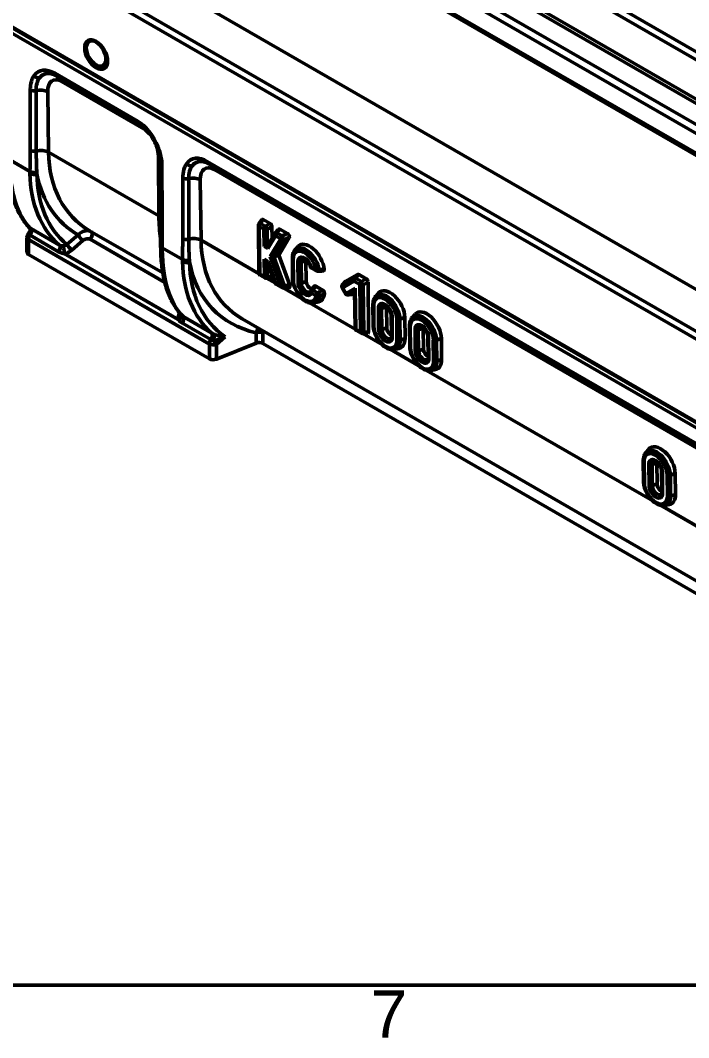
# Model space of a CAD drawing. Header units: millimetres. Extents: x 0 to 1485, y 0 to 1050.
# Drawn here: x 210.7 to 334.6, y 15.3 to 203.9 of the extents above; entities that cross this region are included whole.
import ezdxf

# ---------------------------------------------------------------- set-up
doc = ezdxf.new("R2010")
doc.units = ezdxf.units.MM
doc.header["$LTSCALE"] = 2.5
doc.layers.get('0').update_dxf_attribs({"lineweight": 50})
for name, color, linetype, lineweight in [('Rahmen_0', 7, 'Continuous', 50), ('Rahmen_2', 7, 'Continuous', 50), ('Sichtbar (ISO)', 7, 'Continuous', 50), ('Sichtbar schmal (ISO)', 7, 'Continuous', 50)]:
    doc.layers.add(name, color=color, linetype=linetype, lineweight=lineweight)
doc.styles.add('Aktuell-DINNach Layer', font='arial.ttf')

# ---------------------------------------------------------------- blocks, each defined once
blk = doc.blocks.new('Ränder Standardrahmen')
at = {"layer": 'Rahmen_0', "flags": 128}
blk.add_lwpolyline([(10, 10), (10, 410), (584, 410), (584, 10), (10, 10)], dxfattribs=at)
at = {"layer": 'Rahmen_2', "insert": (110.259, 6.1), "char_height": 3.5, "attachment_point": 7, "style": 'Aktuell-DINNach Layer'}
blk.add_mtext('7', dxfattribs=at)

msp = doc.modelspace()

# ---------------------------------------------------------------- linework, layer by layer
at = {"layer": 'Sichtbar (ISO)'}
for p, q in [((447.173, 133.942), (93.973, 337.862)), ((88.825, 322.005), (442.025, 118.085)), ((49.071, 311.938), (402.271, 108.018)), ((47.989, 294.62), (401.543, 90.496)), ((48.27, 295.445), (401.47, 91.525)), ((181.782, 267.928), (343.128, 174.774)), ((223.195, 199.754), (223.437, 200.096)), ((225.472, 195.456), (226.158, 195.06)), ((225.676, 195.455), (226.094, 195.494)), ((217.302, 193.665), (232.644, 184.807)), ((245.586, 177.335), (359.923, 111.322)), ((254.937, 166.212), (255.473, 166.989)), ((255.767, 167.01), (257.015, 166.289)), ((212.116, 164.244), (212.548, 164.883)), ((223.564, 164.93), (237.132, 157.097)), ((254.947, 157.137), (254.848, 165.922)), ((256.604, 162.221), (257.935, 164.444)), ((257.361, 165.7), (257.386, 163.526)), ((257.981, 164.508), (258.574, 165.215)), ((258.857, 165.226), (260.265, 164.413)), ((211.944, 160.938), (211.944, 163.684)), ((256.5, 162.354), (256.784, 162.521)), ((260.574, 163.666), (258.616, 160.396)), ((245.78, 141.164), (212.237, 160.53)), ((258.616, 160.396), (257.696, 160.101)), ((258.616, 160.396), (260.673, 154.808)), ((261.625, 161.341), (262.173, 161.971)), ((256.564, 159.112), (256.278, 159.277)), ((257.993, 155.228), (256.561, 159.119)), ((261.198, 155.958), (261.155, 159.851)), ((263.67, 159.412), (263.714, 155.518)), ((256.067, 156.207), (255.197, 156.709)), ((257.463, 156.67), (257.465, 156.481)), ((265.623, 157.459), (264.724, 157.979)), ((270.923, 155.5), (273.214, 156.823)), ((273.454, 156.798), (274.835, 156.001)), ((256.368, 156.143), (257.304, 156.238)), ((259.194, 154.402), (258.213, 154.968)), ((270.872, 155.456), (270.423, 154.869)), ((275.18, 155.412), (275.284, 146.193)), ((259.454, 154.335), (260.548, 154.358)), ((265.493, 154.625), (266.754, 153.897)), ((271.012, 153.251), (270.389, 154.312)), ((271.521, 153.01), (272.247, 153.124)), ((272.693, 153.367), (272.306, 153.144)), ((272.766, 146.849), (272.688, 153.813)), ((276.559, 152.718), (277.107, 153.348)), ((265.172, 151.532), (265.988, 151.709)), ((276.132, 147.335), (276.089, 151.229)), ((278.604, 150.79), (278.648, 146.896)), ((279.483, 149.269), (279.527, 145.376)), ((283.347, 148.799), (283.895, 149.429)), ((251.848, 148.6), (361.762, 85.141)), ((281.999, 148.83), (282.042, 144.937)), ((282.921, 143.416), (282.877, 147.31)), ((273.886, 145.919), (273.016, 146.422)), ((274.187, 145.855), (275.123, 145.951)), ((285.393, 146.871), (285.436, 142.977)), ((286.271, 145.35), (286.315, 141.457)), ((254.42, 144.074), (247.061, 141.099)), ((255.701, 144.009), (361.216, 83.09)), ((288.787, 144.911), (288.831, 141.017)), ((280.106, 142.909), (280.922, 143.087)), ((286.894, 138.99), (287.71, 139.168)), ((326.691, 123.775), (327.239, 124.405)), ((326.264, 118.392), (326.221, 122.285)), ((328.736, 121.846), (328.78, 117.953)), ((329.615, 120.326), (329.658, 116.432)), ((332.13, 119.887), (332.174, 115.993)), ((330.238, 113.966), (331.054, 114.143))]:
    msp.add_line(p, q, dxfattribs=at)
for centre, radius, start, end in [((255.348, 165.928), 0.5, 145.35455, 180.64314), ((212.944, 163.684), 1, 145.92269, 180), ((258.364, 164.187), 0.5, 139.99449, 149.08831), ((255.447, 157.142), 0.5, 180.64314, 240), ((264.974, 158.412), 0.5, 194.94357, 240), ((265.873, 157.892), 0.5, 240, 274.15255), ((256.317, 156.64), 0.5, 240, 275.84249), ((258.463, 155.401), 0.5, 200.21188, 240), ((270.82, 154.565), 0.5, 142.5572, 210.42736), ((259.444, 154.835), 0.5, 240, 271.18874), ((265.028, 153.57), 0.5, 141.40772, 160.58079), ((271.444, 153.504), 0.5, 210.42736, 278.90665), ((273.266, 146.855), 0.5, 180.64314, 240), ((274.136, 146.352), 0.5, 240, 275.84249)]:
    msp.add_arc(centre, radius, start, end, dxfattribs=at)
for centre, major_axis in [((224.766, 197.591), (-1.5, 2.598)), ((224.766, 197.795), (1.284, -2.224))]:
    msp.add_ellipse(centre, major_axis=major_axis, ratio=0.5773503, dxfattribs=at)
for centre, major_axis, ratio, start_param, end_param in [((225.12, 197.795), (-1.5, 2.598), 0.5773503, 0.1181257, 0.6228984), ((225.12, 197.999), (-1.375, 2.382), 0.5773503, 0.070991, 0.2602952), ((225.12, 197.795), (1.5, -2.598), 0.5773503, 5.0167858, 6.1650597), ((225.12, 197.999), (1.375, -2.382), 0.5773503, 6.0228901, 6.6069854), ((255.796, 166.576), (-0.272, 0.46), 0.5328932, 5.5257003, 6.524146), ((256.996, 165.884), (0.255, -0.43), 0.6094065, 0.8116151, 2.3153739), ((258.877, 164.798), (-0.259, 0.454), 0.5465665, 5.532279, 6.4831895), ((260.229, 164.017), (0.282, -0.418), 0.6300461, 0.2869277, 2.2297039), ((256.254, 162.213), (0.497, 0.291), 0.005576, 3.9172907, 5.2262877), ((264.402, 158.99), (-1.919, 3.24), 0.5698676, 4.0173414, 6.4700922), ((212.944, 160.938), (-1, 0), 0.5773503, 0, 0.7853982), ((247.515, 177.739), (6.359, 28.775), 0.3026152, 2.209209, 2.2244255), ((256.944, 161.815), (-0.145, 0.56), 0.6955201, 0.6002747, 1.7687976), ((256.281, 159.852), (0.357, -0.61), 0.5810557, 4.7155667, 5.488087), ((256.971, 159.454), (0.406, 0.342), 0.1976041, 2.4404593, 3.0702057), ((257.403, 160.377), (0.532, -0.05), 0.5772522, 4.0407273, 5.3497242), ((264.402, 158.99), (0.527, -0.89), 0.5698676, 3.768064, 3.9206343), ((273.469, 156.372), (-0.253, 0.451), 0.5535958, 5.5325448, 6.2897961), ((257.099, 156.72), (0.272, -0.46), 0.5328932, 6.0422246, 7.0294591), ((260.332, 154.853), (0.303, -0.471), 0.5116072, 5.9786567, 7.4438331), ((264.445, 155.096), (0.527, -0.89), 0.5698676, 3.9206343, 6.0842282), ((271.202, 155.064), (-0.289, 0.431), 0.5668875, 6.2449661, 6.4727883), ((274.815, 155.596), (0.255, -0.43), 0.6094065, 0.8116151, 2.3153739), ((264.445, 155.096), (1.919, -3.24), 0.5698676, 6.0962784, 6.9655199), ((272.061, 153.601), (-0.238, 0.46), 0.5678477, 2.9538552, 3.1672875), ((273.18, 154.506), (0.453, 0.795), 0.2413712, 1.9713394, 2.7502152), ((279.336, 150.368), (-1.919, 3.24), 0.5698676, 3.9206343, 6.4700922), ((279.336, 150.368), (0.527, -0.89), 0.5698676, 3.768064, 3.9206343), ((286.124, 146.448), (-1.919, 3.24), 0.5698676, 3.9206343, 6.4700922), ((274.918, 146.432), (0.272, -0.46), 0.5328932, 6.0422246, 7.0294591), ((279.379, 146.474), (0.527, -0.89), 0.5698676, 3.9206343, 5.6782398), ((286.124, 146.448), (0.527, -0.89), 0.5698676, 3.768064, 3.9206343), ((254.994, 143.601), (1, 0), 0.5773503, 0.7853982, 2.1816616), ((279.379, 146.474), (1.919, -3.24), 0.5698676, 6.0962784, 7.0622269), ((286.168, 142.555), (0.527, -0.89), 0.5698676, 3.9206343, 5.6782398), ((246.487, 141.572), (1, 0), 0.5773503, 3.9269908, 5.3232542), ((286.168, 142.555), (1.919, -3.24), 0.5698676, 6.0962784, 7.0622269), ((329.467, 121.424), (-1.919, 3.24), 0.5698676, 3.9206343, 6.4700922), ((329.467, 121.424), (0.527, -0.89), 0.5698676, 3.768064, 3.9206343), ((329.511, 117.53), (0.527, -0.89), 0.5698676, 3.9206343, 5.6782398), ((329.511, 117.53), (1.919, -3.24), 0.5698676, 6.0962784, 7.0622269)]:
    msp.add_ellipse(centre, major_axis=major_axis, ratio=ratio, start_param=start_param, end_param=end_param, dxfattribs=at)
for points, knots in [([(217.302, 193.665), (217.22, 193.712), (217.139, 193.756), (216.98, 193.835), (216.902, 193.871), (216.749, 193.934), (216.675, 193.962), (216.53, 194.011), (216.46, 194.032), (216.323, 194.066), (216.258, 194.079), (216.194, 194.09)], [-0.25573478, -0.25573478, -0.25573478, -0.25573478, -0.19627811, -0.19627811, -0.13682144, -0.13682144, -0.07736477, -0.07736477, -0.0179081, -0.0179081, 0.04154857, 0.04154857, 0.04154857, 0.04154857]), ([(236.032, 180.487), (235.881, 180.871), (235.708, 181.246), (235.325, 181.966), (235.115, 182.311), (234.665, 182.957), (234.427, 183.258), (233.932, 183.805), (233.676, 184.051), (233.16, 184.478), (232.899, 184.66), (232.644, 184.807)], [-0.66686581, -0.66686581, -0.66686581, -0.66686581, -0.48234569, -0.48234569, -0.29782557, -0.29782557, -0.11330546, -0.11330546, 0.07121466, 0.07121466, 0.25573478, 0.25573478, 0.25573478, 0.25573478]), ([(236.676, 177.349), (236.675, 177.535), (236.667, 177.729), (236.633, 178.127), (236.608, 178.33), (236.54, 178.747), (236.497, 178.96), (236.394, 179.392), (236.334, 179.611), (236.196, 180.049), (236.118, 180.269), (236.032, 180.487)], [0, 0, 0, 0, 0.15784112, 0.15784112, 0.31568224, 0.31568224, 0.47352337, 0.47352337, 0.63136449, 0.63136449, 0.78920561, 0.78920561, 0.78920561, 0.78920561]), ([(212.493, 165.41), (211.964, 165.937), (211.487, 166.541), (210.636, 167.885), (210.263, 168.625), (209.621, 170.227), (209.353, 171.089), (208.918, 172.922), (208.753, 173.892), (208.525, 175.929), (208.463, 176.994), (208.451, 178.099)], [-0.65617586, -0.65617586, -0.65617586, -0.65617586, -0.52779752, -0.52779752, -0.39941918, -0.39941918, -0.27104085, -0.27104085, -0.14266251, -0.14266251, -0.01428418, -0.01428418, -0.01428418, -0.01428418]), ([(245.586, 177.335), (245.504, 177.382), (245.423, 177.426), (245.264, 177.505), (245.186, 177.541), (245.033, 177.604), (244.959, 177.633), (244.814, 177.681), (244.744, 177.702), (244.608, 177.736), (244.542, 177.75), (244.479, 177.76)], [-0.25573478, -0.25573478, -0.25573478, -0.25573478, -0.19627811, -0.19627811, -0.13682144, -0.13682144, -0.07736477, -0.07736477, -0.0179081, -0.0179081, 0.04154857, 0.04154857, 0.04154857, 0.04154857]), ([(236.703, 166.102), (236.701, 166.86), (236.7, 167.617), (236.697, 169.128), (236.695, 169.882), (236.691, 171.385), (236.69, 172.135), (236.686, 173.631), (236.684, 174.377), (236.68, 175.866), (236.678, 176.608), (236.676, 177.349)], [-1.22733541, -1.22733541, -1.22733541, -1.22733541, -1.214640797, -1.214640797, -1.201946183, -1.201946183, -1.18925157, -1.18925157, -1.176556957, -1.176556957, -1.163862343, -1.163862343, -1.163862343, -1.163862343]), ([(236.733, 162.136), (236.732, 162.398), (236.73, 162.66), (236.726, 163.187), (236.723, 163.451), (236.718, 163.98), (236.715, 164.245), (236.71, 164.775), (236.708, 165.041), (236.705, 165.571), (236.704, 165.837), (236.703, 166.102)], [0, 0, 0, 0, 0.19335927, 0.19335927, 0.38671854, 0.38671854, 0.58007781, 0.58007781, 0.77343708, 0.77343708, 0.96679635, 0.96679635, 0.96679635, 0.96679635]), ([(212.576, 165.255), (212.569, 165.277), (212.562, 165.295), (212.548, 165.328), (212.541, 165.342), (212.527, 165.366), (212.521, 165.375), (212.51, 165.391), (212.505, 165.397), (212.497, 165.406), (212.495, 165.409), (212.493, 165.41)], [-0.2011594, -0.2011594, -0.2011594, -0.2011594, -0.17843533, -0.17843533, -0.15571127, -0.15571127, -0.1329872, -0.1329872, -0.11026314, -0.11026314, -0.08753907, -0.08753907, -0.08753907, -0.08753907]), ([(212.548, 164.883), (212.549, 164.885), (212.553, 164.891), (212.564, 164.913), (212.571, 164.929), (212.585, 164.973), (212.592, 165.001), (212.6, 165.065), (212.602, 165.103), (212.595, 165.179), (212.587, 165.219), (212.576, 165.255)], [-0.44591651, -0.44591651, -0.44591651, -0.44591651, -0.39759491, -0.39759491, -0.3492733, -0.3492733, -0.30095169, -0.30095169, -0.25263009, -0.25263009, -0.20430848, -0.20430848, -0.20430848, -0.20430848]), ([(240.754, 149.103), (240.229, 149.631), (239.753, 150.235), (238.908, 151.578), (238.537, 152.318), (237.899, 153.917), (237.632, 154.777), (237.2, 156.606), (237.036, 157.574), (236.809, 159.605), (236.747, 160.667), (236.736, 161.769)], [-0.65428934, -0.65428934, -0.65428934, -0.65428934, -0.5262883, -0.5262883, -0.39828727, -0.39828727, -0.27028624, -0.27028624, -0.14228521, -0.14228521, -0.01428418, -0.01428418, -0.01428418, -0.01428418]), ([(261.155, 159.851), (261.153, 159.965), (261.158, 160.077), (261.18, 160.296), (261.196, 160.403), (261.244, 160.611), (261.274, 160.712), (261.349, 160.908), (261.394, 161.001), (261.498, 161.179), (261.558, 161.263), (261.625, 161.341)], [3.14159265, 3.14159265, 3.14159265, 3.14159265, 3.2600196, 3.2600196, 3.37844654, 3.37844654, 3.49687348, 3.49687348, 3.61530043, 3.61530043, 3.73372737, 3.73372737, 3.73372737, 3.73372737]), ([(264.491, 158.283), (264.459, 158.4), (264.415, 158.524), (264.301, 158.772), (264.232, 158.896), (264.076, 159.129), (263.989, 159.238), (263.812, 159.425), (263.721, 159.504), (263.55, 159.627), (263.47, 159.671), (263.334, 159.728), (263.277, 159.741), (263.202, 159.748), (263.178, 159.746), (263.162, 159.742)], [0.3337517, 0.3337517, 0.3337517, 0.3337517, 0.6076232, 0.6076232, 0.8889201, 0.8889201, 1.1712558, 1.1712558, 1.4478821, 1.4478821, 1.7130727, 1.7130727, 1.9683046, 1.9683046, 2.1756441, 2.1756441, 2.1756441, 2.1756441]), ([(265.909, 157.394), (265.975, 157.399), (266.041, 157.403), (266.172, 157.413), (266.238, 157.419), (266.369, 157.429), (266.434, 157.434), (266.564, 157.445), (266.629, 157.45), (266.759, 157.462), (266.824, 157.467), (266.889, 157.473)], [0.20134127, 0.20134127, 0.20134127, 0.20134127, 0.24657758, 0.24657758, 0.29181389, 0.29181389, 0.33705021, 0.33705021, 0.38228652, 0.38228652, 0.42752283, 0.42752283, 0.42752283, 0.42752283]), ([(267.049, 157.755), (267.054, 157.698), (267.05, 157.646), (267.024, 157.562), (267.003, 157.53), (266.951, 157.487), (266.922, 157.476), (266.889, 157.473)], [0, 0, 0, 0, 0.04007396, 0.04007396, 0.07744262, 0.07744262, 0.11026195, 0.11026195, 0.11026195, 0.11026195]), ([(265.172, 151.532), (264.946, 151.482), (264.71, 151.483), (264.202, 151.572), (263.929, 151.675), (263.376, 151.98), (263.098, 152.19), (262.578, 152.686), (262.337, 152.973), (261.915, 153.59), (261.732, 153.921), (261.441, 154.6), (261.332, 154.948), (261.225, 155.517), (261.201, 155.74), (261.198, 155.958)], [0.9659486, 0.9659486, 0.9659486, 0.9659486, 1.2328199, 1.2328199, 1.5482152, 1.5482152, 1.8921141, 1.8921141, 2.2351178, 2.2351178, 2.5748596, 2.5748596, 2.9152842, 2.9152842, 3.1415927, 3.1415927, 3.1415927, 3.1415927]), ([(264.509, 153.648), (264.512, 153.651), (264.515, 153.654), (264.521, 153.662), (264.524, 153.667), (264.53, 153.677), (264.533, 153.683), (264.54, 153.696), (264.543, 153.703), (264.55, 153.718), (264.553, 153.727), (264.557, 153.736)], [5.69105059, 5.69105059, 5.69105059, 5.69105059, 5.7427272, 5.7427272, 5.79440381, 5.79440381, 5.84608042, 5.84608042, 5.89775703, 5.89775703, 5.94943364, 5.94943364, 5.94943364, 5.94943364]), ([(264.637, 153.882), (264.676, 153.93), (264.714, 153.978), (264.791, 154.075), (264.829, 154.123), (264.905, 154.22), (264.943, 154.269), (265.018, 154.366), (265.056, 154.414), (265.13, 154.511), (265.168, 154.56), (265.205, 154.609)], [0.18815655, 0.18815655, 0.18815655, 0.18815655, 0.23137966, 0.23137966, 0.27460277, 0.27460277, 0.31782589, 0.31782589, 0.361049, 0.361049, 0.40427211, 0.40427211, 0.40427211, 0.40427211]), ([(265.205, 154.609), (265.208, 154.613), (265.212, 154.617), (265.24, 154.648), (265.272, 154.665), (265.336, 154.675), (265.365, 154.673), (265.428, 154.658), (265.46, 154.644), (265.493, 154.625)], [0.033669724, 0.033669724, 0.033669724, 0.033669724, 0.039350357, 0.039350357, 0.076817348, 0.076817348, 0.104347011, 0.104347011, 0.13208943, 0.13208943, 0.13208943, 0.13208943]), ([(266.754, 153.897), (266.802, 153.87), (266.849, 153.832), (266.933, 153.743), (266.97, 153.693), (267.032, 153.586), (267.056, 153.531), (267.084, 153.44), (267.092, 153.405), (267.101, 153.336), (267.101, 153.302), (267.099, 153.271)], [0, 0, 0, 0, 0.04020004, 0.04020004, 0.07765269, 0.07765269, 0.11421412, 0.11421412, 0.13808419, 0.13808419, 0.162439, 0.162439, 0.162439, 0.162439]), ([(276.089, 151.229), (276.087, 151.343), (276.092, 151.455), (276.114, 151.673), (276.131, 151.781), (276.178, 151.989), (276.208, 152.09), (276.283, 152.285), (276.328, 152.379), (276.432, 152.557), (276.492, 152.641), (276.559, 152.718)], [3.14159265, 3.14159265, 3.14159265, 3.14159265, 3.2600196, 3.2600196, 3.37844654, 3.37844654, 3.49687348, 3.49687348, 3.61530043, 3.61530043, 3.73372737, 3.73372737, 3.73372737, 3.73372737]), ([(278.096, 151.12), (278.113, 151.124), (278.138, 151.126), (278.221, 151.117), (278.284, 151.101), (278.428, 151.036), (278.507, 150.991), (278.672, 150.868), (278.759, 150.79), (278.931, 150.606), (279.016, 150.499), (279.17, 150.267), (279.24, 150.142), (279.354, 149.89), (279.398, 149.763), (279.459, 149.526), (279.476, 149.416), (279.482, 149.302), (279.483, 149.285), (279.483, 149.269)], [4.1075412, 4.1075412, 4.1075412, 4.1075412, 4.3251056, 4.3251056, 4.6004566, 4.6004566, 4.8561838, 4.8561838, 5.1223637, 5.1223637, 5.3993198, 5.3993198, 5.6816961, 5.6816961, 5.9628954, 5.9628954, 6.2362481, 6.2362481, 6.2831853, 6.2831853, 6.2831853, 6.2831853]), ([(280.106, 142.909), (279.88, 142.86), (279.644, 142.861), (279.136, 142.95), (278.863, 143.053), (278.311, 143.358), (278.032, 143.568), (277.513, 144.064), (277.272, 144.35), (276.849, 144.968), (276.666, 145.299), (276.375, 145.978), (276.267, 146.326), (276.159, 146.894), (276.135, 147.118), (276.132, 147.335)], [0.9659486, 0.9659486, 0.9659486, 0.9659486, 1.2328199, 1.2328199, 1.5482152, 1.5482152, 1.8921141, 1.8921141, 2.2351178, 2.2351178, 2.5748596, 2.5748596, 2.9152842, 2.9152842, 3.1415927, 3.1415927, 3.1415927, 3.1415927]), ([(282.877, 147.31), (282.876, 147.424), (282.88, 147.535), (282.902, 147.754), (282.919, 147.861), (282.966, 148.07), (282.996, 148.171), (283.071, 148.366), (283.116, 148.46), (283.22, 148.638), (283.28, 148.722), (283.347, 148.799)], [3.14159265, 3.14159265, 3.14159265, 3.14159265, 3.2600196, 3.2600196, 3.37844654, 3.37844654, 3.49687348, 3.49687348, 3.61530043, 3.61530043, 3.73372737, 3.73372737, 3.73372737, 3.73372737]), ([(284.885, 147.201), (284.901, 147.205), (284.926, 147.207), (285.009, 147.198), (285.073, 147.182), (285.217, 147.117), (285.295, 147.071), (285.46, 146.949), (285.548, 146.871), (285.72, 146.686), (285.804, 146.579), (285.958, 146.348), (286.028, 146.223), (286.142, 145.971), (286.187, 145.844), (286.248, 145.607), (286.265, 145.496), (286.27, 145.382), (286.271, 145.366), (286.271, 145.35)], [4.1075412, 4.1075412, 4.1075412, 4.1075412, 4.3251056, 4.3251056, 4.6004566, 4.6004566, 4.8561838, 4.8561838, 5.1223637, 5.1223637, 5.3993198, 5.3993198, 5.6816961, 5.6816961, 5.9628954, 5.9628954, 6.2362481, 6.2362481, 6.2831853, 6.2831853, 6.2831853, 6.2831853]), ([(279.527, 145.376), (279.527, 145.336), (279.525, 145.298), (279.519, 145.23), (279.514, 145.2), (279.501, 145.146), (279.494, 145.122), (279.479, 145.083), (279.471, 145.067), (279.456, 145.042), (279.45, 145.033), (279.443, 145.026)], [0, 0, 0, 0, 0.11842694, 0.11842694, 0.23685389, 0.23685389, 0.35528083, 0.35528083, 0.47370777, 0.47370777, 0.59213472, 0.59213472, 0.59213472, 0.59213472]), ([(286.894, 138.99), (286.668, 138.941), (286.433, 138.942), (285.924, 139.031), (285.651, 139.134), (285.099, 139.439), (284.82, 139.649), (284.301, 140.145), (284.06, 140.431), (283.637, 141.049), (283.455, 141.38), (283.163, 142.059), (283.055, 142.407), (282.947, 142.975), (282.923, 143.199), (282.921, 143.416)], [0.9659486, 0.9659486, 0.9659486, 0.9659486, 1.2328199, 1.2328199, 1.5482152, 1.5482152, 1.8921141, 1.8921141, 2.2351178, 2.2351178, 2.5748596, 2.5748596, 2.9152842, 2.9152842, 3.1415927, 3.1415927, 3.1415927, 3.1415927]), ([(286.315, 141.457), (286.315, 141.417), (286.314, 141.379), (286.307, 141.311), (286.302, 141.281), (286.29, 141.226), (286.282, 141.203), (286.267, 141.164), (286.259, 141.148), (286.245, 141.123), (286.238, 141.113), (286.232, 141.106)], [0, 0, 0, 0, 0.11842694, 0.11842694, 0.23685389, 0.23685389, 0.35528083, 0.35528083, 0.47370777, 0.47370777, 0.59213472, 0.59213472, 0.59213472, 0.59213472]), ([(326.221, 122.285), (326.219, 122.399), (326.224, 122.511), (326.245, 122.73), (326.262, 122.837), (326.31, 123.045), (326.34, 123.147), (326.415, 123.342), (326.459, 123.436), (326.564, 123.613), (326.624, 123.697), (326.691, 123.775)], [3.14159265, 3.14159265, 3.14159265, 3.14159265, 3.2600196, 3.2600196, 3.37844654, 3.37844654, 3.49687348, 3.49687348, 3.61530043, 3.61530043, 3.73372737, 3.73372737, 3.73372737, 3.73372737]), ([(328.228, 122.177), (328.245, 122.18), (328.27, 122.183), (328.353, 122.174), (328.416, 122.157), (328.56, 122.093), (328.638, 122.047), (328.804, 121.924), (328.891, 121.846), (329.063, 121.662), (329.148, 121.555), (329.302, 121.323), (329.371, 121.198), (329.485, 120.947), (329.53, 120.82), (329.591, 120.583), (329.608, 120.472), (329.614, 120.358), (329.614, 120.342), (329.615, 120.326)], [4.1075412, 4.1075412, 4.1075412, 4.1075412, 4.3251056, 4.3251056, 4.6004566, 4.6004566, 4.8561838, 4.8561838, 5.1223637, 5.1223637, 5.3993198, 5.3993198, 5.6816961, 5.6816961, 5.9628954, 5.9628954, 6.2362481, 6.2362481, 6.2831853, 6.2831853, 6.2831853, 6.2831853]), ([(330.238, 113.966), (330.012, 113.917), (329.776, 113.917), (329.268, 114.006), (328.995, 114.11), (328.442, 114.414), (328.164, 114.624), (327.644, 115.121), (327.403, 115.407), (326.98, 116.025), (326.798, 116.356), (326.507, 117.035), (326.398, 117.383), (326.29, 117.951), (326.267, 118.175), (326.264, 118.392)], [0.9659486, 0.9659486, 0.9659486, 0.9659486, 1.2328199, 1.2328199, 1.5482152, 1.5482152, 1.8921141, 1.8921141, 2.2351178, 2.2351178, 2.5748596, 2.5748596, 2.9152842, 2.9152842, 3.1415927, 3.1415927, 3.1415927, 3.1415927]), ([(329.658, 116.432), (329.659, 116.392), (329.657, 116.355), (329.65, 116.287), (329.645, 116.256), (329.633, 116.202), (329.626, 116.179), (329.611, 116.139), (329.603, 116.123), (329.588, 116.098), (329.581, 116.089), (329.575, 116.082)], [0, 0, 0, 0, 0.11842694, 0.11842694, 0.23685389, 0.23685389, 0.35528083, 0.35528083, 0.47370777, 0.47370777, 0.59213472, 0.59213472, 0.59213472, 0.59213472])]:
    msp.add_open_spline(points, degree=3, knots=knots, dxfattribs=at)
at = {"layer": 'Sichtbar schmal (ISO)'}
for p, q in [((93.068, 336.886), (446.267, 132.966)), ((92.926, 328.863), (446.126, 124.943)), ((93.279, 329.489), (446.479, 125.569)), ((401.366, 107.062), (48.166, 310.982)), ((48.166, 295.675), (401.366, 91.755)), ((89.647, 296.235), (440.372, 93.744)), ((177.743, 274.342), (353.106, 173.096)), ((179.95, 274.701), (352.313, 175.187)), ((232.437, 185.265), (217.095, 194.122)), ((218.37, 192.599), (233.648, 183.779)), ((215.94, 179.492), (215.793, 190.662)), ((215.94, 179.492), (236.405, 167.677)), ((212.506, 175.888), (208.742, 178.061)), ((236.302, 178.821), (236.405, 167.677)), ((359.716, 111.78), (245.379, 177.792)), ((246.655, 176.269), (360.927, 110.294)), ((244.225, 163.162), (244.077, 174.333)), ((255.252, 166.266), (255.767, 167.01)), ((256.122, 165.763), (255.252, 166.266)), ((257.015, 166.289), (256.122, 165.763)), ((217.954, 162.244), (212.648, 165.307)), ((255.093, 156.933), (254.995, 165.719)), ((254.995, 165.719), (255.865, 165.216)), ((255.865, 165.216), (255.901, 162.004)), ((256.468, 165.174), (257.361, 165.7)), ((256.5, 162.354), (256.468, 165.174)), ((258.268, 164.524), (258.857, 165.226)), ((259.249, 163.958), (258.268, 164.524)), ((260.265, 164.413), (259.249, 163.958)), ((212.237, 163.276), (245.78, 143.909)), ((212.237, 160.53), (212.237, 163.276)), ((212.515, 164.086), (217.821, 161.022)), ((221.434, 164.134), (219.367, 162.353)), ((220.24, 161.313), (222.306, 163.094)), ((223.644, 163.339), (237.503, 155.337)), ((244.225, 163.162), (254.985, 156.949)), ((256.637, 162.275), (256.5, 162.354)), ((256.591, 161.606), (258.011, 163.977)), ((258.991, 163.411), (257.05, 160.168)), ((257.696, 160.101), (259.558, 163.211)), ((258.011, 163.977), (258.991, 163.411)), ((259.558, 163.211), (260.574, 163.666)), ((240.001, 148.458), (218.833, 160.679)), ((240.79, 159.558), (237.026, 161.731)), ((255.901, 162.004), (256.591, 161.606)), ((256.617, 159.245), (255.927, 159.643)), ((255.927, 159.643), (255.963, 156.431)), ((256.567, 156.389), (256.536, 159.128)), ((258.109, 155.192), (256.617, 159.245)), ((257.05, 160.168), (259.09, 154.626)), ((259.653, 154.787), (257.696, 160.101)), ((261.345, 155.754), (261.301, 159.647)), ((262.171, 159.145), (262.215, 155.251)), ((262.775, 159.103), (263.67, 159.412)), ((262.819, 155.209), (262.775, 159.103)), ((255.963, 156.431), (255.093, 156.933)), ((265.52, 157.683), (264.62, 158.202)), ((273.214, 156.823), (272.589, 156.142)), ((272.829, 156.118), (273.454, 156.798)), ((256.381, 156.144), (258.001, 155.208)), ((257.465, 156.481), (256.567, 156.389)), ((259.09, 154.626), (258.109, 155.192)), ((260.673, 154.808), (259.653, 154.787)), ((262.819, 155.209), (263.714, 155.518)), ((270.467, 154.356), (272.571, 155.571)), ((272.589, 156.142), (270.484, 154.927)), ((270.484, 154.927), (270.923, 155.5)), ((272.571, 155.571), (273.684, 154.928)), ((273.942, 155.475), (272.829, 156.118)), ((273.684, 154.928), (273.783, 146.143)), ((274.835, 156.001), (273.942, 155.475)), ((274.287, 154.886), (275.18, 155.412)), ((274.386, 146.101), (274.287, 154.886)), ((259.512, 154.336), (262.901, 152.379)), ((264.675, 153.36), (265.574, 152.841)), ((265.832, 153.388), (264.932, 153.907)), ((271.09, 153.294), (270.467, 154.356)), ((272.826, 154.297), (271.09, 153.294)), ((271.597, 153.033), (272.689, 153.664)), ((272.306, 153.144), (271.597, 153.033)), ((272.912, 146.645), (272.826, 154.297)), ((264.328, 151.555), (272.805, 146.662)), ((276.279, 147.132), (276.235, 151.025)), ((277.105, 150.523), (277.149, 146.629)), ((277.709, 150.481), (278.604, 150.79)), ((277.753, 146.587), (277.709, 150.481)), ((240.753, 147.783), (246.059, 144.719)), ((246.191, 145.941), (240.885, 149.005)), ((279.673, 145.172), (279.629, 149.066)), ((280.5, 148.563), (280.543, 144.67)), ((281.103, 148.521), (281.999, 148.83)), ((281.147, 144.628), (281.103, 148.521)), ((254.42, 146.014), (254.42, 144.074)), ((255.701, 144.009), (255.701, 145.949)), ((273.783, 146.143), (272.912, 146.645)), ((274.2, 145.856), (277.835, 143.757)), ((275.284, 146.193), (274.386, 146.101)), ((278.648, 146.896), (277.753, 146.587)), ((283.067, 143.212), (283.023, 147.106)), ((283.894, 146.604), (283.937, 142.71)), ((284.497, 146.562), (285.393, 146.871)), ((284.541, 142.668), (284.497, 146.562)), ((245.78, 143.909), (245.78, 141.164)), ((247.061, 143.845), (248.682, 145.242)), ((247.061, 141.099), (247.061, 143.845)), ((281.147, 144.628), (282.042, 144.937)), ((286.461, 141.253), (286.418, 145.147)), ((287.288, 144.644), (287.332, 140.75)), ((287.891, 144.602), (288.787, 144.911)), ((287.935, 140.708), (287.891, 144.602)), ((279.262, 142.933), (284.623, 139.838)), ((285.436, 142.977), (284.541, 142.668)), ((287.935, 140.708), (288.831, 141.017)), ((286.051, 139.014), (327.967, 114.814)), ((326.411, 118.188), (326.367, 122.082)), ((327.237, 121.579), (327.281, 117.686)), ((328.736, 121.846), (327.841, 121.537)), ((327.885, 117.644), (327.841, 121.537)), ((329.805, 116.228), (329.761, 120.122)), ((330.631, 119.62), (330.675, 115.726)), ((331.235, 119.578), (332.13, 119.887)), ((331.279, 115.684), (331.235, 119.578)), ((328.78, 117.953), (327.885, 117.644)), ((331.279, 115.684), (332.174, 115.993)), ((329.394, 113.99), (363.685, 94.192))]:
    msp.add_line(p, q, dxfattribs=at)
for centre, major_axis, ratio, start_param, end_param in [((217.531, 187.271), (-3.319, 7.232), 0.5219037, 5.6488311, 6.5714317), ((213.984, 194.12), (0.812, -0.584), 0.7901999, 4.3703587, 5.5229848), ((218.239, 187.679), (-3.286, 6.243), 0.4856606, 5.932474, 6.5577913), ((217.255, 187.839), (-1.902, 6.142), 0.5904448, 6.0314787, 6.6229867), ((218.669, 188.676), (-1.937, 4.139), 0.5138751, 5.6486322, 7.132495), ((217.802, 194.531), (-0.5, -0.866), 0.5773503, 5.4977871, 6.2831853), ((216.956, 191.762), (-1, -1.732), 0.5773503, 2.3690723, 2.7148965), ((214.659, 114.542), (-0.388, 190.435), 0.0111265, 1.1574376, 1.2209106), ((213.27, 191.442), (1, -0.003), 0.5792404, 3.9286358, 5.0925339), ((214.379, 189.825), (2, 0.026), 0.5834247, 0.7777287, 1.9416203), ((215.367, 114.95), (-1.087, 190.014), 0.007418, 1.1595424, 1.2230154), ((232, 178.917), (-2.801, 6.757), 0.6176473, 4.6826172, 5.6052178), ((233.144, 185.673), (-0.5, -0.866), 0.5773503, 5.4977871, 6.2831853), ((232.234, 182.942), (-1, -1.732), 0.5773503, 2.3690723, 2.5770288), ((233.433, 180.152), (1.634, -3.858), 0.611298, 2.0826975, 2.4608155), ((213.243, 180.226), (-1, 0.002), 0.5786966, 0.7865682, 2.0139332), ((214.526, 178.655), (2, 0.026), 0.5834247, 0.7777287, 2.0050933), ((241.973, 190.097), (20.703, 23.522), 0.6711194, 2.5029999, 3.2755203), ((236.963, 180.853), (-0.931, -0.366), 0.2055499, 0, 0.630994), ((233.433, 180.152), (1.634, -3.858), 0.611298, 0.9769528, 1.3982329), ((227.505, 193.356), (12.445, 29.698), 0.4727855, 2.3102842, 2.9489201), ((234.888, 177.984), (-2, -0.019), 0.5860467, 3.7199435, 3.9216208), ((245.816, 170.941), (-3.319, 7.232), 0.5219037, 5.6488311, 6.5714317), ((242.268, 177.79), (0.812, -0.584), 0.7901999, 4.3703587, 5.5229848), ((246.523, 171.349), (-3.286, 6.243), 0.4856606, 5.932474, 6.5577913), ((245.54, 171.509), (-1.902, 6.142), 0.5904448, 6.0314787, 6.6229867), ((246.086, 178.201), (-0.5, -0.866), 0.5773503, 5.4977871, 6.2831853), ((213.213, 176.296), (-1, 0.003), 0.5796216, 0.7873768, 2.1600841), ((213.215, 175.936), (-1, -0.015), 0.5840821, 0.7768795, 2.1731609), ((238.998, 186.721), (-20.814, -24.675), 0.664246, 5.6304088, 6.2690114), ((237.676, 177.351), (-1, -0.003), 0.5754539, 0, 0.7837639), ((234.873, 102.872), (0.36, 190.003), 0.0111771, 5.0493959, 5.1128689), ((246.954, 172.346), (-1.937, 4.139), 0.5138751, 5.6486322, 7.132495), ((245.24, 175.432), (-1, -1.732), 0.5773503, 2.3690723, 2.7148965), ((240.826, 191.043), (-21.65, -25.316), 0.6665317, 5.7945754, 6.4074096), ((239.572, 186.248), (20.338, 23.782), 0.6665317, 2.4938246, 3.1499782), ((242.944, 98.212), (-0.388, 190.435), 0.0111265, 1.1574376, 1.2209106), ((241.555, 175.112), (1, -0.003), 0.5792404, 3.9286358, 5.0925339), ((242.663, 173.495), (2, 0.026), 0.5834247, 0.7777287, 1.9416203), ((243.651, 98.62), (-1.087, 190.014), 0.007418, 1.1595424, 1.2230154), ((234.991, 166.839), (-2, -0.019), 0.5860467, 3.6823992, 3.9216208), ((254.21, 183.033), (-11.762, -28.932), 0.4620524, 5.446827, 5.6234702), ((237.703, 166.104), (-1, -0.002), 0.5760008, 0, 0.7842336), ((255.348, 165.928), (-0.411, 0.284), 0.5310398, 5.2847396, 6.2831853), ((255.348, 165.928), (0.25, 0.433), 0.5773503, 1.0600754, 2.3690723), ((212.944, 163.684), (-0.828, 0.56), 0.3668676, 5.841887, 6.2831853), ((211.622, 164.957), (0.954, 0.299), 0.8966676, 5.1690914, 6.2831853), ((212.04, 164.514), (0.495, 0.869), 0.6038826, 4.5753962, 6.1474593), ((212.086, 164.487), (0.5, 0.866), 0.5773503, 4.5786442, 6.1506739), ((223.345, 163.906), (0.5, 0.866), 0.5773503, 4.3633231, 6.199664), ((255.348, 165.928), (-0.5, -0.006), 0.5847372, 0, 0.7788758), ((256.218, 165.426), (-0.25, -0.433), 0.5773503, 4.201668, 5.510665), ((256.218, 165.426), (0.5, 0.006), 0.5847372, 3.9204684, 5.2294654), ((256.218, 165.426), (-0.254, 0.431), 0.2417148, 3.9551266, 5.4588854), ((258.364, 164.187), (-0.429, 0.257), 0.7851508, 0, 1.1685229), ((258.364, 164.187), (-0.383, 0.321), 0.4838927, 5.3322748, 6.2831853), ((258.364, 164.187), (0.25, 0.433), 0.5773503, 1.0600754, 2.3690723), ((212.944, 163.684), (-1, 0), 0.5773503, 0, 0.7853982), ((212.944, 163.684), (0.5, 0.866), 0.5773503, 1.4370515, 2.3561945), ((219.941, 161.88), (-0.653, 0.757), 0.184651, 0.7484956, 2.245839), ((222.007, 163.661), (-0.653, 0.757), 0.184651, 0.7484956, 2.245839), ((241.527, 163.896), (-1, 0.002), 0.5786966, 0.7865682, 2.0139332), ((242.811, 162.325), (2, 0.026), 0.5834247, 0.7777287, 2.0050933), ((270.257, 173.767), (20.703, 23.522), 0.6711194, 2.5029999, 3.2755203), ((259.345, 163.621), (-0.25, -0.433), 0.5773503, 4.201668, 5.510665), ((259.345, 163.621), (0.429, -0.257), 0.7851508, 4.3101156, 5.6191125), ((259.345, 163.621), (-0.205, 0.456), 0.1407267, 3.5373772, 5.4801534), ((217.392, 161.424), (0.5, 0.866), 0.5773503, 4.5786442, 6.1506739), ((218.534, 161.246), (0.126, -0.992), 0.2813233, 0.9265407, 2.6060619), ((237.733, 162.14), (-1, -0.003), 0.57507, 0, 0.783435), ((237.736, 161.779), (-1, -0.01), 0.5869903, 0, 0.7794336), ((255.789, 177.027), (12.445, 29.698), 0.4727855, 2.3102842, 2.9488868), ((263.433, 158.416), (-1.537, 2.595), 0.5698676, 4.1157515, 7.0622269), ((263.695, 158.572), (-1.783, 3.01), 0.5698676, 4.1157515, 6.4700922), ((241.497, 159.966), (-1, 0.003), 0.5796216, 0.7873768, 2.1600841), ((267.282, 170.391), (-20.814, -24.675), 0.664246, 5.6304088, 6.2690447), ((241.499, 159.606), (-1, -0.015), 0.5840821, 0.7768795, 2.1731609), ((269.11, 174.713), (-21.65, -25.316), 0.6665317, 5.7945754, 6.6272153), ((267.856, 169.918), (20.338, 23.782), 0.6665317, 2.4938246, 3.2119333), ((261.655, 159.857), (-0.5, -0.006), 0.5847372, 0, 0.7788758), ((263.433, 158.416), (-0.909, 1.536), 0.5698676, 4.254386, 7.0622269), ((262.525, 159.354), (0.5, 0.006), 0.5847372, 3.9204684, 5.2294654), ((263.695, 158.572), (-0.663, 1.12), 0.5698676, 6.0962784, 7.0622269), ((255.447, 157.142), (-0.5, -0.006), 0.5847372, 0, 0.7788758), ((255.447, 157.142), (-0.25, -0.433), 0.5773503, 5.510665, 6.2831853), ((264.974, 158.412), (-0.483, -0.129), 0.3633372, 0, 0.6581705), ((264.974, 158.412), (-0.25, -0.433), 0.5773503, 5.510665, 6.2831853), ((265.873, 157.892), (-0.493, -0.082), 0.4617042, 0.6976802, 2.0066772), ((265.873, 157.892), (-0.25, -0.433), 0.5773503, 5.510665, 6.2831853), ((265.873, 157.892), (0.036, -0.499), 0.495921, 0, 1.1836346), ((256.317, 156.64), (-0.25, -0.433), 0.5773503, 5.510665, 6.2831853), ((256.317, 156.64), (-0.5, -0.006), 0.5847372, 0.7788758, 2.0878727), ((256.317, 156.64), (0.051, -0.497), 0.5347416, 0, 0.9872345), ((258.463, 155.401), (-0.469, -0.173), 0.2524265, 0, 0.6297463), ((258.463, 155.401), (-0.25, -0.433), 0.5773503, 5.510665, 6.2831853), ((259.444, 154.835), (-0.469, -0.173), 0.2524265, 0.6297463, 1.9387433), ((259.444, 154.835), (0.01, -0.5), 0.4191634, 0, 1.4651765), ((261.698, 155.963), (-0.5, -0.006), 0.5847372, 0, 0.7788758), ((263.477, 154.523), (1.537, -2.595), 0.5698676, 3.9206343, 6.8671097), ((262.569, 155.461), (0.5, 0.006), 0.5847372, 3.9204684, 5.2294654), ((263.477, 154.523), (0.909, -1.536), 0.5698676, 3.9206343, 6.7284753), ((263.739, 154.678), (0.663, -1.12), 0.5698676, 3.9206343, 6.4700922), ((270.82, 154.565), (-0.25, 0.433), 0.8217199, 0.270965, 1.579962), ((270.82, 154.565), (-0.397, 0.304), 0.7374743, 6.055363, 6.2831853), ((272.925, 155.78), (-0.25, 0.433), 0.8217199, 0.270965, 1.579962), ((272.925, 155.78), (0.25, 0.433), 0.5773503, 1.0600754, 2.3690723), ((272.925, 155.78), (-0.368, 0.338), 0.4583777, 5.3534494, 6.1107007), ((274.037, 155.138), (-0.25, -0.433), 0.5773503, 4.201668, 5.510665), ((274.037, 155.138), (0.5, 0.006), 0.5847372, 3.9204684, 5.2294654), ((274.037, 155.138), (-0.254, 0.431), 0.2417148, 3.9551266, 5.4588854), ((259.444, 154.835), (-0.25, -0.433), 0.5773503, 5.510665, 6.2831853), ((265.028, 153.57), (-0.472, 0.166), 0.7416056, 0, 1.0150149), ((265.028, 153.57), (-0.391, 0.312), 0.4970922, 5.3201753, 6.2831853), ((265.028, 153.57), (0.25, 0.433), 0.5773503, 1.0600754, 2.3690723), ((265.928, 153.05), (-0.25, -0.433), 0.5773503, 4.201668, 5.510665), ((265.928, 153.05), (-0.237, 0.44), 0.2072211, 3.7826746, 5.4676253), ((270.82, 154.565), (-0.431, -0.253), 0.0052234, 0, 0.6063542), ((271.444, 153.504), (-0.431, -0.253), 0.0052234, 0, 0.6063542), ((271.444, 153.504), (0.25, -0.433), 0.8217199, 4.7215546, 6.0305516), ((271.444, 153.504), (0.077, -0.494), 0.7400919, 0, 0.2134323), ((278.367, 149.794), (-1.537, 2.595), 0.5698676, 3.9206343, 7.0622269), ((278.629, 149.949), (-1.783, 3.01), 0.5698676, 3.9206343, 6.4700922), ((263.739, 154.678), (1.783, -3.01), 0.5698676, 6.0962784, 6.8671097), ((265.928, 153.05), (0.492, -0.088), 0.6855793, 4.0407252, 5.3497221), ((276.589, 151.235), (-0.5, -0.006), 0.5847372, 0, 0.7788758), ((278.367, 149.794), (-0.909, 1.536), 0.5698676, 3.9206343, 7.0622269), ((278.629, 149.949), (-0.663, 1.12), 0.5698676, 6.0962784, 7.0622269), ((239.702, 149.025), (0.979, 0.205), 0.6264829, 4.8894016, 6.186248), ((277.459, 150.732), (-0.5, -0.006), 0.5847372, 0.7788758, 2.0878727), ((279.983, 149.275), (-0.5, -0.006), 0.5847372, 0, 0.7788758), ((285.418, 146.03), (-1.783, 3.01), 0.5698676, 3.9206343, 6.4700922), ((240.324, 148.184), (0.5, 0.866), 0.5773503, 4.5786442, 6.1506739), ((276.632, 147.341), (-0.5, -0.006), 0.5847372, 0, 0.7788758), ((280.853, 148.773), (0.5, 0.006), 0.5847372, 3.9204684, 5.2294654), ((283.377, 147.315), (-0.5, -0.006), 0.5847372, 0, 0.7788758), ((285.156, 145.875), (-1.537, 2.595), 0.5698676, 3.9206343, 7.0622269), ((285.156, 145.875), (-0.909, 1.536), 0.5698676, 3.9206343, 7.0622269), ((285.418, 146.03), (-0.663, 1.12), 0.5698676, 6.0962784, 7.0622269), ((245.63, 145.121), (0.5, 0.866), 0.5773503, 4.5786442, 6.1506739), ((245.677, 145.093), (0.505, 0.863), 0.5501824, 4.5816036, 6.1536666), ((246.574, 144.777), (-0.217, -0.976), 0.0081978, 1.3348819, 2.7467242), ((254.994, 145.541), (-1, 0), 0.5773503, 3.9269908, 5.3232542), ((273.266, 146.855), (-0.5, -0.006), 0.5847372, 0, 0.7788758), ((273.266, 146.855), (-0.25, -0.433), 0.5773503, 5.510665, 6.2831853), ((274.136, 146.352), (-0.25, -0.433), 0.5773503, 5.510665, 6.2831853), ((274.136, 146.352), (-0.5, -0.006), 0.5847372, 0.7788758, 2.0878727), ((274.136, 146.352), (0.051, -0.497), 0.5347416, 0, 0.9872345), ((278.411, 145.901), (1.537, -2.595), 0.5698676, 3.9206343, 7.0622269), ((277.503, 146.839), (0.5, 0.006), 0.5847372, 3.9204684, 5.2294654), ((278.411, 145.901), (0.909, -1.536), 0.5698676, 3.9206343, 7.0622269), ((278.673, 146.056), (0.663, -1.12), 0.5698676, 3.9206343, 6.4700922), ((280.027, 145.381), (-0.5, -0.006), 0.5847372, 0, 0.7788758), ((284.247, 146.813), (-0.5, -0.006), 0.5847372, 0.7788758, 2.0878727), ((286.771, 145.356), (-0.5, -0.006), 0.5847372, 0, 0.7788758), ((246.487, 144.318), (-0.5, -0.866), 0.5773503, 4.5786442, 5.4977871), ((246.487, 144.318), (1, 0), 0.5773503, 3.9269908, 5.3232542), ((246.487, 144.318), (-0.653, 0.757), 0.184651, 3.8900883, 4.8589452), ((278.673, 146.056), (1.783, -3.01), 0.5698676, 6.0962784, 7.0622269), ((280.897, 144.879), (0.5, 0.006), 0.5847372, 3.9204684, 5.2294654), ((283.421, 143.422), (-0.5, -0.006), 0.5847372, 0, 0.7788758), ((287.641, 144.853), (0.5, 0.006), 0.5847372, 3.9204684, 5.2294654), ((285.199, 141.981), (1.537, -2.595), 0.5698676, 3.9206343, 7.0622269), ((284.291, 142.919), (0.5, 0.006), 0.5847372, 3.9204684, 5.2294654), ((285.199, 141.981), (0.909, -1.536), 0.5698676, 3.9206343, 7.0622269), ((285.461, 142.137), (0.663, -1.12), 0.5698676, 3.9206343, 6.4700922), ((286.815, 141.462), (-0.5, -0.006), 0.5847372, 0, 0.7788758), ((285.461, 142.137), (1.783, -3.01), 0.5698676, 6.0962784, 7.0622269), ((287.685, 140.96), (0.5, 0.006), 0.5847372, 3.9204684, 5.2294654), ((328.499, 120.851), (-1.537, 2.595), 0.5698676, 3.9206343, 7.0622269), ((328.761, 121.006), (-1.783, 3.01), 0.5698676, 3.9206343, 6.4700922), ((328.499, 120.851), (-0.909, 1.536), 0.5698676, 3.9206343, 7.0622269), ((326.721, 122.291), (-0.5, -0.006), 0.5847372, 0, 0.7788758), ((327.591, 121.789), (-0.5, -0.006), 0.5847372, 0.7788758, 2.0878727), ((328.761, 121.006), (-0.663, 1.12), 0.5698676, 6.0962784, 7.0622269), ((330.115, 120.331), (-0.5, -0.006), 0.5847372, 0, 0.7788758), ((330.985, 119.829), (0.5, 0.006), 0.5847372, 3.9204684, 5.2294654), ((326.764, 118.397), (-0.5, -0.006), 0.5847372, 0, 0.7788758), ((328.543, 116.957), (1.537, -2.595), 0.5698676, 3.9206343, 7.0622269), ((327.635, 117.895), (-0.5, -0.006), 0.5847372, 0.7788758, 2.0878727), ((328.543, 116.957), (0.909, -1.536), 0.5698676, 3.9206343, 7.0622269), ((328.805, 117.112), (0.663, -1.12), 0.5698676, 3.9206343, 6.4700922), ((330.158, 116.438), (-0.5, -0.006), 0.5847372, 0, 0.7788758), ((328.805, 117.112), (1.783, -3.01), 0.5698676, 6.0962784, 7.0622269), ((331.029, 115.935), (0.5, 0.006), 0.5847372, 3.9204684, 5.2294654)]:
    msp.add_ellipse(centre, major_axis=major_axis, ratio=ratio, start_param=start_param, end_param=end_param, dxfattribs=at)
for points, knots in [([(213.276, 193.712), (213.118, 193.491), (212.984, 193.236), (212.706, 192.501), (212.607, 191.983), (212.567, 191.294), (212.564, 191.165), (212.563, 191.034)], [0, 0, 0, 0, 0.26638282, 0.26638282, 0.69259534, 0.69259534, 0.78920561, 0.78920561, 0.78920561, 0.78920561]), ([(213.64, 190.903), (213.64, 191.019), (213.643, 191.134), (213.675, 191.742), (213.761, 192.198), (214.001, 192.841), (214.117, 193.063), (214.254, 193.255)], [-0.78920561, -0.78920561, -0.78920561, -0.78920561, -0.69259534, -0.69259534, -0.26638282, -0.26638282, 0, 0, 0, 0]), ([(212.536, 179.817), (212.536, 179.602), (212.535, 179.387), (212.53, 178.498), (212.522, 177.825), (212.511, 176.731), (212.507, 176.31), (212.506, 175.888)], [0, 0, 0, 0, 0.15831366, 0.15831366, 0.65584147, 0.65584147, 0.96679635, 0.96679635, 0.96679635, 0.96679635]), ([(213.767, 175.812), (213.746, 176.222), (213.728, 176.634), (213.693, 177.712), (213.681, 178.381), (213.673, 179.271), (213.672, 179.486), (213.671, 179.702)], [-0.96679635, -0.96679635, -0.96679635, -0.96679635, -0.65584147, -0.65584147, -0.15831366, -0.15831366, 0, 0, 0, 0]), ([(236.969, 176.943), (236.967, 177.481), (236.909, 178.051), (236.671, 179.234), (236.491, 179.846), (236.255, 180.445)], [0, 0, 0, 0, 0.3946028, 0.3946028, 0.78920561, 0.78920561, 0.78920561, 0.78920561]), ([(241.561, 177.382), (241.402, 177.161), (241.268, 176.906), (240.991, 176.171), (240.891, 175.653), (240.852, 174.964), (240.848, 174.835), (240.848, 174.704)], [0, 0, 0, 0, 0.26638282, 0.26638282, 0.69259534, 0.69259534, 0.78920561, 0.78920561, 0.78920561, 0.78920561]), ([(241.924, 174.573), (241.924, 174.689), (241.927, 174.804), (241.959, 175.412), (242.045, 175.868), (242.285, 176.511), (242.401, 176.733), (242.538, 176.925)], [-0.78920561, -0.78920561, -0.78920561, -0.78920561, -0.69259534, -0.69259534, -0.26638282, -0.26638282, 0, 0, 0, 0]), ([(212.548, 164.883), (212.52, 164.842), (212.493, 164.8), (212.468, 164.758), (212.378, 164.608), (212.31, 164.459), (212.283, 164.32)], [-0.44591651, -0.44591651, -0.44591651, -0.44591651, -0.39354983, -0.39354983, -0.39354983, -0.20430848, -0.20430848, -0.20430848, -0.20430848]), ([(212.283, 164.32), (212.29, 164.298), (212.301, 164.275), (212.343, 164.212), (212.381, 164.173), (212.45, 164.124), (212.47, 164.111), (212.492, 164.099)], [-0.2011594, -0.2011594, -0.2011594, -0.2011594, -0.13818482, -0.13818482, -0.03742549, -0.03742549, 0, 0, 0, 0]), ([(212.601, 165.334), (212.581, 165.345), (212.563, 165.356), (212.525, 165.382), (212.507, 165.396), (212.493, 165.41)], [0, 0, 0, 0, 0.037425487, 0.037425487, 0.087539071, 0.087539071, 0.087539071, 0.087539071]), ([(223.756, 164.819), (223.677, 164.858), (223.592, 164.888), (223.277, 164.967), (223.027, 164.969), (222.477, 164.86), (222.174, 164.729), (221.732, 164.426), (221.573, 164.287), (221.434, 164.134)], [0.01188999, 0.01188999, 0.01188999, 0.01188999, 0.04560485, 0.04560485, 0.13315466, 0.13315466, 0.23766348, 0.23766348, 0.3029815, 0.3029815, 0.3029815, 0.3029815]), ([(237.026, 161.731), (237.025, 162.155), (237.021, 162.581), (237.01, 163.687), (237.002, 164.369), (236.997, 165.264), (236.996, 165.48), (236.996, 165.695)], [0, 0, 0, 0, 0.31095488, 0.31095488, 0.80848269, 0.80848269, 0.96679635, 0.96679635, 0.96679635, 0.96679635]), ([(219.367, 162.353), (219.248, 162.28), (219.11, 162.22), (218.858, 162.148), (218.742, 162.128), (218.628, 162.12), (218.608, 162.119), (218.588, 162.118), (218.568, 162.118)], [0, 0, 0, 0, 0.16433442, 0.16433442, 0.29164213, 0.29164213, 0.29164213, 0.31419756, 0.31419756, 0.31419756, 0.31419756]), ([(222.306, 163.094), (222.387, 163.164), (222.479, 163.226), (222.73, 163.36), (222.9, 163.416), (223.206, 163.453), (223.343, 163.445), (223.53, 163.394), (223.59, 163.37), (223.644, 163.339)], [-0.3029815, -0.3029815, -0.3029815, -0.3029815, -0.23766348, -0.23766348, -0.13315466, -0.13315466, -0.04560485, -0.04560485, 0, 0, 0, 0]), ([(240.82, 163.487), (240.82, 163.238), (240.819, 162.989), (240.813, 162.087), (240.806, 161.435), (240.795, 160.375), (240.792, 159.967), (240.79, 159.558)], [0, 0, 0, 0, 0.1834418, 0.1834418, 0.66550613, 0.66550613, 0.96679634, 0.96679634, 0.96679634, 0.96679634]), ([(242.051, 159.483), (242.03, 159.88), (242.014, 160.279), (241.979, 161.322), (241.967, 161.97), (241.958, 162.872), (241.956, 163.122), (241.955, 163.372)], [-0.96679634, -0.96679634, -0.96679634, -0.96679634, -0.66550613, -0.66550613, -0.1834418, -0.1834418, 0, 0, 0, 0]), ([(217.821, 161.022), (218.022, 160.906), (218.241, 160.815), (218.586, 160.72), (218.711, 160.695), (218.833, 160.679)], [-0.26749671, -0.26749671, -0.26749671, -0.26749671, -0.09682316, -0.09682316, 0, 0, 0, 0]), ([(218.568, 162.118), (218.483, 162.115), (218.401, 162.117), (218.186, 162.141), (218.062, 162.18), (217.954, 162.244)], [0, 0, 0, 0, 0.09682316, 0.09682316, 0.26749671, 0.26749671, 0.26749671, 0.26749671]), ([(218.833, 160.679), (218.869, 160.683), (218.905, 160.689), (218.941, 160.695), (219.145, 160.73), (219.351, 160.793), (219.796, 160.986), (220.036, 161.137), (220.24, 161.313)], [-0.31419756, -0.31419756, -0.31419756, -0.31419756, -0.29164213, -0.29164213, -0.29164213, -0.16433442, -0.16433442, 0, 0, 0, 0]), ([(267.049, 157.755), (267.028, 157.754), (267.007, 157.753), (266.794, 157.743), (266.602, 157.735), (266.408, 157.729), (266.311, 157.726), (266.213, 157.723), (266.116, 157.721)], [-0.41721261, -0.41721261, -0.41721261, -0.41721261, -0.40256372, -0.40256372, -0.26837582, -0.26837582, -0.26837582, -0.20134127, -0.20134127, -0.20134127, -0.20134127]), ([(264.932, 153.907), (264.992, 153.982), (265.051, 154.056), (265.11, 154.131), (265.223, 154.275), (265.335, 154.419), (265.462, 154.584), (265.477, 154.605), (265.493, 154.625)], [0.18815655, 0.18815655, 0.18815655, 0.18815655, 0.25399195, 0.25399195, 0.25399195, 0.38098793, 0.38098793, 0.39889488, 0.39889488, 0.39889488, 0.39889488]), ([(266.754, 153.897), (266.734, 153.885), (266.713, 153.873), (266.502, 153.755), (266.311, 153.649), (266.119, 153.544), (266.023, 153.491), (265.928, 153.44), (265.832, 153.388)], [-0.41777985, -0.41777985, -0.41777985, -0.41777985, -0.40312089, -0.40312089, -0.26874726, -0.26874726, -0.26874726, -0.20190877, -0.20190877, -0.20190877, -0.20190877]), ([(266.172, 152.727), (266.269, 152.782), (266.365, 152.838), (266.461, 152.894), (266.654, 153.006), (266.846, 153.12), (267.057, 153.246), (267.078, 153.259), (267.099, 153.271)], [0.20190877, 0.20190877, 0.20190877, 0.20190877, 0.26874726, 0.26874726, 0.26874726, 0.40312089, 0.40312089, 0.41777984, 0.41777984, 0.41777984, 0.41777984]), ([(240.251, 149.65), (240.201, 149.569), (240.157, 149.486), (240.041, 149.222), (239.993, 149.039), (239.966, 148.722), (239.974, 148.586), (240.001, 148.458)], [-0.56276747, -0.56276747, -0.56276747, -0.56276747, -0.50111245, -0.50111245, -0.36963755, -0.36963755, -0.2690867, -0.2690867, -0.2690867, -0.2690867]), ([(240.885, 149.005), (240.84, 149.03), (240.797, 149.061), (240.758, 149.099), (240.756, 149.101), (240.754, 149.103)], [0, 0, 0, 0, 0.081716896, 0.081716896, 0.086245528, 0.086245528, 0.086245528, 0.086245528]), ([(240.001, 148.458), (240.043, 148.393), (240.094, 148.327), (240.245, 148.159), (240.354, 148.058), (240.563, 147.9), (240.656, 147.838), (240.753, 147.783)], [-0.26749671, -0.26749671, -0.26749671, -0.26749671, -0.19604293, -0.19604293, -0.0817169, -0.0817169, 0, 0, 0, 0]), ([(246.239, 145.914), (246.231, 145.918), (246.223, 145.923), (246.207, 145.932), (246.199, 145.937), (246.191, 145.941)], [0, 0, 0, 0, 0.006635948, 0.006635948, 0.013271896, 0.013271896, 0.013271896, 0.013271896]), ([(246.777, 145.678), (246.672, 145.716), (246.569, 145.755), (246.386, 145.833), (246.305, 145.873), (246.239, 145.914)], [0, 0, 0, 0, 0.1005797, 0.1005797, 0.2011594, 0.2011594, 0.2011594, 0.2011594]), ([(248.682, 145.242), (248.478, 145.266), (248.265, 145.298), (247.834, 145.379), (247.617, 145.427), (247.398, 145.485), (247.187, 145.541), (246.977, 145.605), (246.777, 145.678)], [-0.00149497, -0.00149497, -0.00149497, -0.00149497, 0.19527994, 0.19527994, 0.39205486, 0.39205486, 0.39205486, 0.58129621, 0.58129621, 0.58129621, 0.58129621]), ([(254.871, 146.856), (254.776, 146.768), (254.693, 146.661), (254.534, 146.384), (254.465, 146.204), (254.42, 146.014)], [0.18269681, 0.18269681, 0.18269681, 0.18269681, 0.23963071, 0.23963071, 0.31322541, 0.31322541, 0.31322541, 0.31322541]), ([(255.701, 145.949), (255.701, 146.049), (255.713, 146.144), (255.748, 146.264), (255.762, 146.299), (255.779, 146.331)], [-0.31322541, -0.31322541, -0.31322541, -0.31322541, -0.23963071, -0.23963071, -0.20618511, -0.20618511, -0.20618511, -0.20618511]), ([(246.059, 144.719), (246.063, 144.717), (246.066, 144.715), (246.074, 144.71), (246.078, 144.708), (246.082, 144.705)], [-0.013271896, -0.013271896, -0.013271896, -0.013271896, -0.006635948, -0.006635948, 0, 0, 0, 0]), ([(246.082, 144.705), (246.143, 144.67), (246.214, 144.639), (246.366, 144.587), (246.449, 144.566), (246.531, 144.548)], [-0.2011594, -0.2011594, -0.2011594, -0.2011594, -0.1005797, -0.1005797, 0, 0, 0, 0]), ([(246.531, 144.548), (246.755, 144.573), (246.992, 144.623), (247.231, 144.688), (247.479, 144.756), (247.725, 144.838), (248.212, 145.026), (248.452, 145.131), (248.682, 145.242)], [-0.58129621, -0.58129621, -0.58129621, -0.58129621, -0.39205486, -0.39205486, -0.39205486, -0.19527994, -0.19527994, 0.00149497, 0.00149497, 0.00149497, 0.00149497])]:
    msp.add_open_spline(points, degree=3, knots=knots, dxfattribs=at)
for points in [[(212.506, 175.888), (212.506, 175.764), (212.506, 175.64), (212.508, 175.516)], [(213.789, 175.463), (213.781, 175.579), (213.773, 175.696), (213.767, 175.812)], [(212.648, 165.307), (212.632, 165.317), (212.617, 165.325), (212.601, 165.334)], [(212.492, 164.099), (212.5, 164.095), (212.507, 164.09), (212.515, 164.086)], [(237.028, 161.359), (237.027, 161.483), (237.026, 161.607), (237.026, 161.731)], [(240.79, 159.558), (240.79, 159.434), (240.791, 159.31), (240.792, 159.186)], [(242.073, 159.133), (242.065, 159.249), (242.058, 159.366), (242.051, 159.483)]]:
    msp.add_open_spline(points, degree=3, dxfattribs=at)

# ---------------------------------------------------------------- block references
at = {"xscale": 2.5, "yscale": 2.5, "zscale": 2.5}
msp.add_blockref('Ränder Standardrahmen', (0, 0), dxfattribs=at)

doc.saveas('drawing.dxf')
